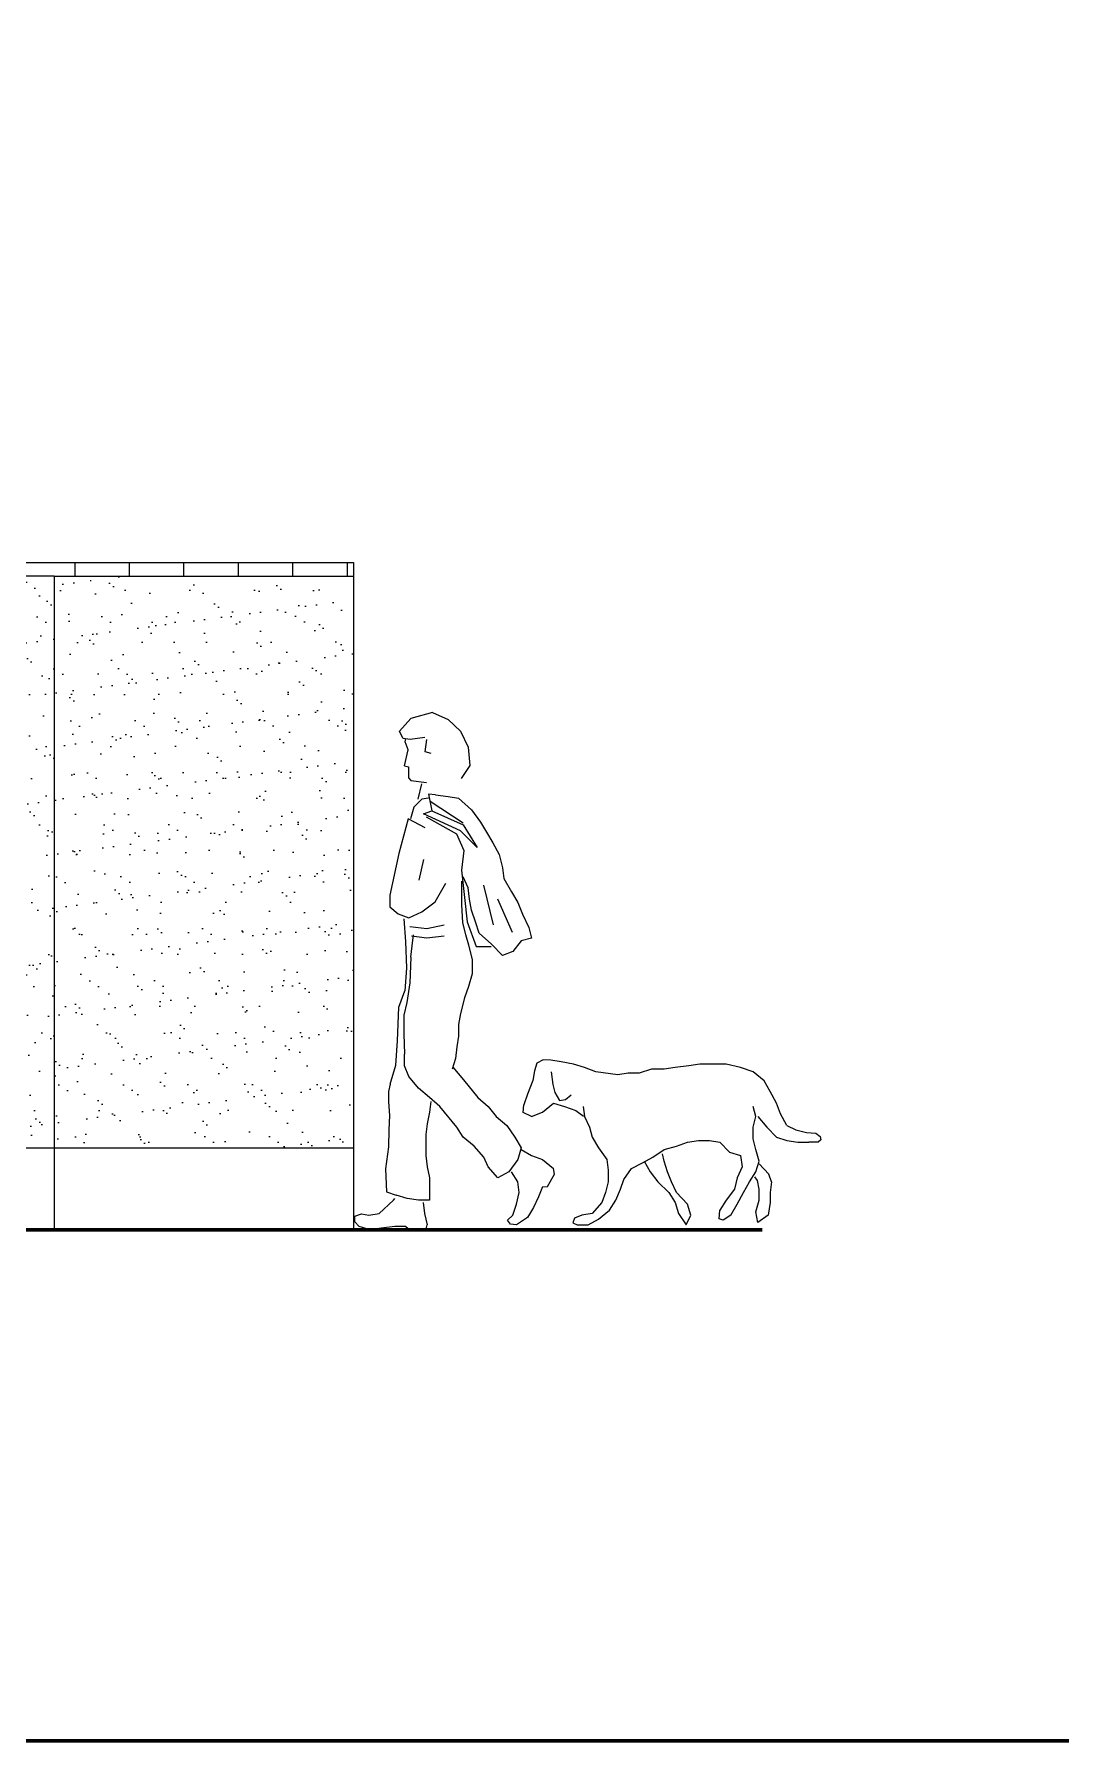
# Model space of a CAD drawing. Header units: millimetres. Extents: x -249630 to 95394, y -188036 to 109963.
# Drawn here: x -86174 to -81461, y 72463 to 80294 of the extents above; entities that cross this region are included whole.
import ezdxf

# ---------------------------------------------------------------- set-up
doc = ezdxf.new("R2010")
doc.units = ezdxf.units.MM
for name, color, linetype in [('04', 4, 'Continuous'), ('Layer1', 2, 'Continuous'), ('Layer2', 8, 'Continuous'), ('Layer3', 3, 'Continuous'), ('VEREDA', 1, 'Continuous')]:
    doc.layers.add(name, color=color, linetype=linetype)
doc.layers.add('MUROS', color=6, linetype='Continuous', lineweight=60)

# ---------------------------------------------------------------- blocks, each defined once
blk = doc.blocks.new('perro y amo')
for p, q in [((0.9319, 1.8809), (0.8743, 1.8557)), ((0.9319, 1.8809), (1.0104, 1.8593)), ((0.829, 1.8119), (0.8743, 1.8557)), ((1.0527, 1.8119), (1.0104, 1.8593)), ((0.829, 1.8119), (0.8001, 1.7537)), ((0.9581, 1.7365), (0.9526, 1.7823)), ((1.0134, 1.783), (0.959, 1.7903)), ((1.0408, 1.7867), (1.0134, 1.783)), ((1.0209, 1.7432), (1.0317, 1.7727)), ((1.0317, 1.7727), (1.0289, 1.7857)), ((1.0408, 1.7867), (1.0527, 1.8119)), ((0.8001, 1.7537), (0.7948, 1.6865)), ((0.9363, 1.7299), (0.9581, 1.7365)), ((1.0347, 1.6851), (1.0209, 1.7432)), ((0.7948, 1.6865), (0.826, 1.638)), ((1.0104, 1.6307), (0.9529, 1.6234)), ((1.0195, 1.6416), (1.0104, 1.6307)), ((1.0347, 1.6851), (1.0195, 1.6815)), ((1.0195, 1.6815), (1.0195, 1.6416)), ((0.8363, 1.5662), (0.7881, 1.5236)), ((0.8743, 1.5723), (0.8363, 1.5662)), ((0.9199, 1.5783), (0.8743, 1.5723)), ((0.9199, 1.5783), (0.9457, 1.5809)), ((0.9457, 1.5809), (0.9335, 1.5195)), ((0.9457, 1.5666), (0.97, 1.563)), ((0.9717, 1.6187), (0.9855, 1.5633)), ((0.7881, 1.5236), (0.7552, 1.478)), ((0.9396, 1.5557), (0.8188, 1.4757)), ((0.9335, 1.5195), (0.8188, 1.4684)), ((0.8279, 1.4468), (0.9639, 1.5086)), ((0.9639, 1.5086), (0.9335, 1.5195)), ((0.97, 1.563), (1.0002, 1.5338)), ((1.0002, 1.5338), (1.0123, 1.4903)), ((0.7324, 1.4415), (0.7096, 1.402)), ((0.7552, 1.478), (0.7324, 1.4415)), ((0.8188, 1.4684), (0.7673, 1.3851)), ((0.7673, 1.3851), (0.8279, 1.4468)), ((0.9548, 1.4976), (0.8428, 1.4359)), ((0.9579, 1.4578), (1.0212, 1.4903)), ((1.0212, 1.4903), (1.0546, 1.3632)), ((0.7096, 1.402), (0.6868, 1.3594)), ((0.8428, 1.4359), (0.8157, 1.3742)), ((0.6868, 1.3594), (0.6741, 1.3107)), ((0.8157, 1.3742), (0.8248, 1.3018)), ((0.9803, 1.2653), (0.9631, 1.341)), ((1.0546, 1.3632), (1.0878, 1.2109)), ((0.669, 1.2712), (0.6412, 1.2225)), ((0.6741, 1.3107), (0.669, 1.2712)), ((0.8008, 1.2377), (0.8186, 1.2773)), ((0.8248, 1.3018), (0.8036, 1.113)), ((0.8246, 1.2613), (0.8246, 1.1764)), ((0.9216, 1.1857), (0.8824, 1.2544)), ((0.6412, 1.2225), (0.6183, 1.183)), ((0.6374, 1.0732), (0.6918, 1.1963)), ((0.7068, 1.102), (0.7433, 1.2474)), ((0.7881, 1.1556), (0.7957, 1.1952)), ((0.7957, 1.1952), (0.8008, 1.2377)), ((1.0878, 1.2109), (1.0878, 1.1674)), ((0.6006, 1.1404), (0.5778, 1.0918)), ((0.6183, 1.183), (0.6006, 1.1404)), ((0.7729, 1.1131), (0.7881, 1.1556)), ((0.8246, 1.1764), (0.821, 1.1087)), ((0.97, 1.1492), (0.9216, 1.1857)), ((1.0184, 1.1276), (0.97, 1.1492)), ((1.0577, 1.1422), (1.0184, 1.1276)), ((1.0878, 1.1674), (1.0577, 1.1422)), ((0.5778, 1.0918), (0.5677, 1.0522)), ((0.7146, 1.0309), (0.7603, 1.0705)), ((0.7603, 1.0705), (0.7729, 1.1131)), ((0.8036, 1.113), (0.7704, 1.0224)), ((0.8105, 1.0662), (0.7997, 1.028)), ((0.821, 1.1087), (0.8105, 1.0662)), ((0.8887, 1.1007), (0.9515, 1.0871)), ((0.9515, 1.0871), (1.0146, 1.0941)), ((1.0364, 1.1239), (1.0303, 1.0403)), ((0.5677, 1.0522), (0.6057, 1.0431)), ((0.6057, 1.0431), (0.6361, 1.0036)), ((0.6361, 1.0036), (0.6741, 0.9884)), ((0.6741, 0.9884), (0.7146, 1.0309)), ((0.7704, 1.0224), (0.7159, 1.0224)), ((0.7997, 1.028), (0.7856, 0.973)), ((0.8887, 1.0596), (0.9515, 1.0529)), ((0.9515, 1.0529), (1.0087, 1.0596)), ((1.0061, 1.0249), (1.001, 1.0644)), ((1.0112, 0.9823), (1.0061, 1.0249)), ((1.0303, 1.0403), (1.0273, 0.9424)), ((0.7856, 0.973), (0.7856, 0.9222)), ((1.0112, 0.9823), (1.0151, 0.8883)), ((1.0273, 0.9424), (1.0334, 0.8591)), ((0.7856, 0.9222), (0.7997, 0.8757)), ((1.0151, 0.8883), (1.0256, 0.8163)), ((0.7997, 0.8757), (0.8138, 0.8332)), ((0.8138, 0.8332), (0.8287, 0.7755)), ((1.0256, 0.8163), (1.0364, 0.7699)), ((1.0544, 0.7991), (1.0334, 0.8591)), ((0.8287, 0.7755), (0.8363, 0.736)), ((1.0364, 0.7699), (1.0364, 0.7018)), ((1.0602, 0.6756), (1.0544, 0.7991)), ((0.8363, 0.736), (0.8363, 0.6934)), ((0.8363, 0.6934), (0.8414, 0.6538)), ((1.0364, 0.7018), (1.034, 0.6265)), ((0.8414, 0.6538), (0.8464, 0.6113)), ((1.034, 0.5839), (1.034, 0.6265)), ((1.066, 0.5863), (1.0602, 0.6756)), ((-0.2458, 0.5626), (-0.2002, 0.5778)), ((-0.2002, 0.5778), (-0.147, 0.59)), ((-0.147, 0.59), (-0.0507, 0.59)), ((-0.0507, 0.59), (-0.0101, 0.5839)), ((-0.0101, 0.5839), (0.0405, 0.5778)), ((0.0405, 0.5778), (0.0811, 0.5717)), ((0.0811, 0.5717), (0.1267, 0.5717)), ((0.1267, 0.5717), (0.1723, 0.5565)), ((0.332, 0.5626), (0.3725, 0.5778)), ((0.3725, 0.5778), (0.4131, 0.59)), ((0.4131, 0.59), (0.4587, 0.5991)), ((0.4587, 0.5991), (0.4967, 0.6052)), ((0.4967, 0.6052), (0.5254, 0.6063)), ((0.5254, 0.6063), (0.5483, 0.5936)), ((0.5483, 0.5936), (0.5569, 0.5658)), ((0.5569, 0.5658), (0.5632, 0.5306)), ((0.8564, 0.579), (0.8174, 0.5326)), ((0.8464, 0.6113), (0.8591, 0.5717)), ((1.0188, 0.5444), (1.034, 0.5839)), ((1.0872, 0.517), (1.066, 0.5863)), ((-0.3092, 0.4896), (-0.2864, 0.5292)), ((-0.2864, 0.5292), (-0.2458, 0.5626)), ((0.1723, 0.5565), (0.2129, 0.5565)), ((0.2129, 0.5565), (0.2509, 0.5504)), ((0.2509, 0.5504), (0.332, 0.5626)), ((0.4891, 0.5157), (0.4819, 0.4858)), ((0.496, 0.5621), (0.4891, 0.5157)), ((0.5632, 0.5306), (0.5829, 0.4805)), ((0.8174, 0.5326), (0.7653, 0.4683)), ((0.9427, 0.4683), (0.9833, 0.5018)), ((0.9833, 0.5018), (1.0188, 0.5444)), ((1.0872, 0.517), (1.0928, 0.4901)), ((-0.3472, 0.4075), (-0.332, 0.447)), ((-0.332, 0.447), (-0.3092, 0.4896)), ((0.4432, 0.4606), (0.4219, 0.4775)), ((0.4645, 0.4563), (0.4432, 0.4606)), ((0.4866, 0.447), (0.446, 0.4349)), ((0.4819, 0.4858), (0.4645, 0.4563)), ((0.5271, 0.4136), (0.4866, 0.447)), ((0.5829, 0.4805), (0.5955, 0.441)), ((0.5986, 0.4124), (0.5955, 0.441)), ((0.7653, 0.4683), (0.7273, 0.4349)), ((0.9047, 0.4349), (0.9427, 0.4683)), ((0.9377, 0.4531), (0.9427, 0.4136)), ((1.0928, 0.4519), (1.0892, 0.4012)), ((1.0928, 0.4901), (1.0928, 0.4519)), ((-0.37, 0.3649), (-0.3472, 0.4075)), ((-0.2636, 0.3984), (-0.2965, 0.3589)), ((-0.256, 0.3984), (-0.2458, 0.4349)), ((-0.2458, 0.3589), (-0.256, 0.3984)), ((0.3725, 0.3984), (0.3548, 0.3589)), ((0.3776, 0.4349), (0.3725, 0.3984)), ((0.4055, 0.4197), (0.3766, 0.3998)), ((0.446, 0.4349), (0.4055, 0.4197)), ((0.5677, 0.3984), (0.5271, 0.4136)), ((0.5677, 0.3984), (0.5986, 0.4124)), ((0.6969, 0.3984), (0.6589, 0.3649)), ((0.7273, 0.4349), (0.6969, 0.3984)), ((0.8414, 0.3589), (0.9047, 0.4349)), ((0.9427, 0.4136), (0.9503, 0.371)), ((1.0892, 0.4012), (1.0922, 0.3497)), ((-0.4929, 0.3245), (-0.4948, 0.3119)), ((-0.476, 0.3371), (-0.4929, 0.3245)), ((-0.4425, 0.3394), (-0.476, 0.3371)), ((-0.4027, 0.3497), (-0.4425, 0.3394)), ((-0.37, 0.3649), (-0.4027, 0.3497)), ((-0.332, 0.3224), (-0.37, 0.3102)), ((-0.2965, 0.3589), (-0.332, 0.3224)), ((-0.256, 0.2767), (-0.2458, 0.3163)), ((-0.2458, 0.3163), (-0.2458, 0.3589)), ((0.3447, 0.3224), (0.3218, 0.2828)), ((0.3548, 0.3589), (0.3447, 0.3224)), ((0.6285, 0.3224), (0.6057, 0.2828)), ((0.6589, 0.3649), (0.6285, 0.3224)), ((0.778, 0.2889), (0.8186, 0.3224)), ((0.8186, 0.3224), (0.8414, 0.3589)), ((0.9503, 0.371), (0.9554, 0.3315)), ((0.9554, 0.3315), (0.9554, 0.2555)), ((1.0922, 0.3497), (1.0928, 0.2867)), ((-0.4948, 0.3119), (-0.4846, 0.3043)), ((-0.4846, 0.3043), (-0.4511, 0.3041)), ((-0.4105, 0.3041), (-0.4511, 0.3041)), ((-0.37, 0.3102), (-0.4105, 0.3041)), ((-0.2686, 0.2342), (-0.256, 0.2767)), ((-0.2002, 0.2555), (-0.2053, 0.2129)), ((-0.1597, 0.2676), (-0.2002, 0.2555)), ((-0.1242, 0.3041), (-0.1597, 0.2676)), ((-0.0862, 0.3102), (-0.1242, 0.3041)), ((-0.0456, 0.3102), (-0.0862, 0.3102)), ((-0.0051, 0.3041), (-0.0456, 0.3102)), ((0.0355, 0.2889), (-0.0051, 0.3041)), ((0.0811, 0.2767), (0.0355, 0.2889)), ((0.1216, 0.2494), (0.0811, 0.2767)), ((0.0811, 0.2342), (0.0862, 0.2615)), ((0.3218, 0.2828), (0.2914, 0.2402)), ((0.5677, 0.2555), (0.5271, 0.2402)), ((0.6057, 0.2767), (0.5677, 0.2555)), ((0.6057, 0.2828), (0.6183, 0.2402)), ((0.7425, 0.2494), (0.778, 0.2889)), ((0.9554, 0.2555), (0.9503, 0.2129)), ((1.0928, 0.2867), (1.1033, 0.206)), ((-0.3043, 0.1861), (-0.2686, 0.224)), ((-0.256, 0.1946), (-0.2686, 0.2342)), ((-0.2331, 0.1581), (-0.256, 0.1946)), ((-0.2053, 0.2129), (-0.1875, 0.1733)), ((0.0532, 0.1581), (0.0684, 0.1946)), ((0.0684, 0.1946), (0.0811, 0.2342)), ((0.1318, 0.1946), (0.1039, 0.1581)), ((0.1597, 0.2281), (0.1216, 0.2494)), ((0.1546, 0.2342), (0.1318, 0.1946)), ((0.2002, 0.2068), (0.1597, 0.2281)), ((0.2281, 0.1673), (0.2002, 0.2068)), ((0.2914, 0.2402), (0.2864, 0.2007)), ((0.2864, 0.2007), (0.2864, 0.1581)), ((0.4836, 0.1861), (0.4866, 0.2068)), ((0.5271, 0.2402), (0.4866, 0.2068)), ((0.6183, 0.2402), (0.6513, 0.1946)), ((0.6183, 0.1581), (0.6412, 0.1946)), ((0.6513, 0.1946), (0.6918, 0.1733)), ((0.6918, 0.1733), (0.7273, 0.2129)), ((0.7273, 0.2129), (0.7425, 0.2494)), ((0.9503, 0.2129), (0.9427, 0.1733)), ((1.1033, 0.206), (1.1, 0.1214)), ((-0.3142, 0.1581), (-0.3043, 0.1861)), ((-0.3142, 0.1581), (-0.3092, 0.1186)), ((-0.2686, 0.1308), (-0.2625, 0.1636)), ((-0.2686, 0.0912), (-0.2686, 0.1308)), ((-0.2625, 0.1636), (-0.252, 0.1762)), ((-0.2103, 0.1186), (-0.2331, 0.1581)), ((-0.1875, 0.1733), (-0.1774, 0.1308)), ((-0.1774, 0.1308), (-0.147, 0.0912)), ((0.0355, 0.1186), (0.0532, 0.1581)), ((0.1039, 0.1581), (0.0634, 0.1186)), ((0.2408, 0.1308), (0.2281, 0.1673)), ((0.2585, 0.0912), (0.2408, 0.1308)), ((0.2864, 0.1581), (0.2965, 0.1186)), ((0.5088, 0.141), (0.4836, 0.1861)), ((0.5271, 0.1399), (0.5088, 0.141)), ((0.5271, 0.1399), (0.5423, 0.1034)), ((0.6133, 0.1186), (0.6183, 0.1581)), ((0.9427, 0.1733), (0.9427, 0.0912)), ((-0.3092, 0.1186), (-0.3092, 0.0821)), ((-0.3092, 0.0821), (-0.3016, 0.0365)), ((-0.256, 0.0487), (-0.2686, 0.0912)), ((-0.1875, 0.076), (-0.2103, 0.1186)), ((-0.1647, 0.0365), (-0.1875, 0.076)), ((-0.147, 0.0912), (-0.1242, 0.0547)), ((-0.0177, 0.0365), (-0.0051, 0.076)), ((-0.0051, 0.076), (0.0355, 0.1186)), ((0.0405, 0.0821), (0.0279, 0.0426)), ((0.0634, 0.1186), (0.0405, 0.0821)), ((0.2813, 0.0547), (0.2585, 0.0912)), ((0.2965, 0.1186), (0.3092, 0.0821)), ((0.3092, 0.0821), (0.3447, 0.0426)), ((0.5423, 0.1034), (0.5601, 0.0639)), ((0.5601, 0.0639), (0.5829, 0.0274)), ((0.6234, 0.076), (0.6133, 0.1186)), ((0.6361, 0.0365), (0.6234, 0.076)), ((0.9427, 0.0912), (0.9833, 0.0912)), ((0.9655, 0.0821), (0.9605, 0.0426)), ((0.9833, 0.0912), (1.0238, 0.0973)), ((1.0238, 0.0973), (1.0644, 0.1095)), ((1.1, 0.1214), (1.0644, 0.1095)), ((1.0745, 0.0912), (1.0694, 0.0973)), ((1.1277, 0.0426), (1.0745, 0.0912)), ((-0.3016, 0.0365), (-0.2636, 0.0091)), ((-0.2636, 0.0091), (-0.256, 0.0487)), ((-0.1647, 0.0365), (-0.1367, 0.0175)), ((-0.1367, 0.0175), (-0.122, 0.0229)), ((-0.122, 0.0229), (-0.1242, 0.0547)), ((0, 0), (-0.0177, 0.0365)), ((0.0279, 0.0426), (0, 0)), ((0.3218, 0.0213), (0.2813, 0.0547)), ((0.3599, 0), (0.3218, 0.0213)), ((0.3447, 0.0426), (0.3827, 0.0365)), ((0.4004, 0), (0.3599, 0)), ((0.3827, 0.0365), (0.41, 0.0252)), ((0.4164, 0.0076), (0.4004, 0)), ((0.41, 0.0252), (0.4164, 0.0076)), ((0.5829, 0.0274), (0.6234, 0)), ((0.6234, 0), (0.6448, 0.0026)), ((0.6553, 0.0175), (0.6361, 0.0365)), ((0.6448, 0.0026), (0.6553, 0.0175)), ((0.9605, 0.0426), (0.9503, 0)), ((0.9551, -0.014), (0.9503, 0)), ((1.1657, 0.0365), (1.1277, 0.0426)), ((1.1918, 0.0411), (1.1657, 0.0365)), ((1.2164, 0.0325), (1.1918, 0.0411)), ((1.2012, -0.0061), (1.2164, 0.0112)), ((1.2164, 0.0112), (1.2164, 0.0325)), ((1.0151, -0.0183), (0.9551, -0.014)), ((1.0289, -0.0061), (1.0151, -0.0183)), ((1.0289, -0.0061), (1.0694, -0.0061)), ((1.0694, -0.0061), (1.1201, -0.0122)), ((1.1201, -0.0122), (1.1607, -0.0182)), ((1.1607, -0.0182), (1.2012, -0.0061))]:
    blk.add_line(p, q)

msp = doc.modelspace()

# ---------------------------------------------------------------- hatches: boundary and pattern name
at = {"layer": 'Layer1'}
h = msp.add_hatch(dxfattribs=at)
h.set_pattern_fill('_USER', color=256, scale=250, angle=90, style=0, pattern_type=0)
h.set_pattern_definition([(90, (-197986.26, -120703.58), (-250, 2e-14), [])])
h.paths.add_polyline_path([(-84707.461, 77807.47), (-84707.461, 77869.97), (-86270.046, 77869.97), (-86270.046, 77807.47), (-86082.461, 77807.47)])
at = {"layer": 'Layer2'}
h = msp.add_hatch(dxfattribs=at)
h.set_pattern_fill('AR-SAND', color=256, scale=3.75, style=0)
h.set_pattern_definition([(37.5, (-230894.77, -124783.75), (-6.00012, 183.52996), [0, -144.78, 0, -161.925, 0, -154.78125]), (7.5, (-230894.77, -124783.75), (168.57123, 268.80941), [0, -78.105, 0, -130.4925, 0, -50.00625]), (327.5, (-231011.93, -124783.75), (296.62214, 0.53894), [0, -47.625, 0, -171.45, 0, -223.8375]), (317.5, (-231011.93, -124783.75), (286.33367, 83.5985), [0, -23.8125, 0, -112.395, 0, -128.5875])])
h.paths.add_polyline_path([(-86082.461, 75182.47), (-84707.461, 75182.47), (-84707.461, 77807.47), (-86082.461, 77807.47)])
h.paths.add_polyline_path([(-86082.461, 77807.47), (-86270.046, 77807.47), (-86957.461, 77807.47), (-86957.461, 75182.47), (-86082.461, 75182.47)])

# ---------------------------------------------------------------- linework, layer by layer
at = {"layer": '04'}
msp.add_lwpolyline([(-86082.461, 77807.47), (-86270.046, 77807.47)], dxfattribs=at)
at = {"layer": 'Layer1'}
msp.add_lwpolyline([(-84707.461, 77807.47), (-84707.461, 74807.47)], dxfattribs=at)
at = {"layer": 'Layer2'}
for points in [[(-86082.461, 77807.47), (-86082.461, 74807.47)], [(-84707.461, 75182.47), (-86957.461, 75182.47)]]:
    msp.add_lwpolyline(points, dxfattribs=at)
at = {"layer": 'Layer3'}
msp.add_lwpolyline([(-86082.461, 77807.47), (-84707.461, 77807.47)], dxfattribs=at)
at = {"layer": 'MUROS'}
msp.add_lwpolyline([(-100852.68, 72463.418), (-44521.546, 72463.418), (-44521.546, 109963.418), (-100852.68, 109963.418)], close=True, dxfattribs=at)
for points in [[(-84707.461, 74807.47), (-97457.461, 74807.47)], [(-84707.461, 74807.47), (-82832.461, 74807.47)]]:
    msp.add_lwpolyline(points, dxfattribs=at)
at = {"layer": 'VEREDA'}
for points in [[(-86270.046, 77869.97), (-84707.461, 77869.97)], [(-84707.461, 77869.97), (-84707.461, 77807.47)]]:
    msp.add_lwpolyline(points, dxfattribs=at)

# ---------------------------------------------------------------- block references
at = {"layer": 'VEREDA', "xscale": -1250, "yscale": 1250, "zscale": 1250}
msp.add_blockref('perro y amo', (-83181.156, 74830.279), dxfattribs=at)

doc.saveas('drawing.dxf')
